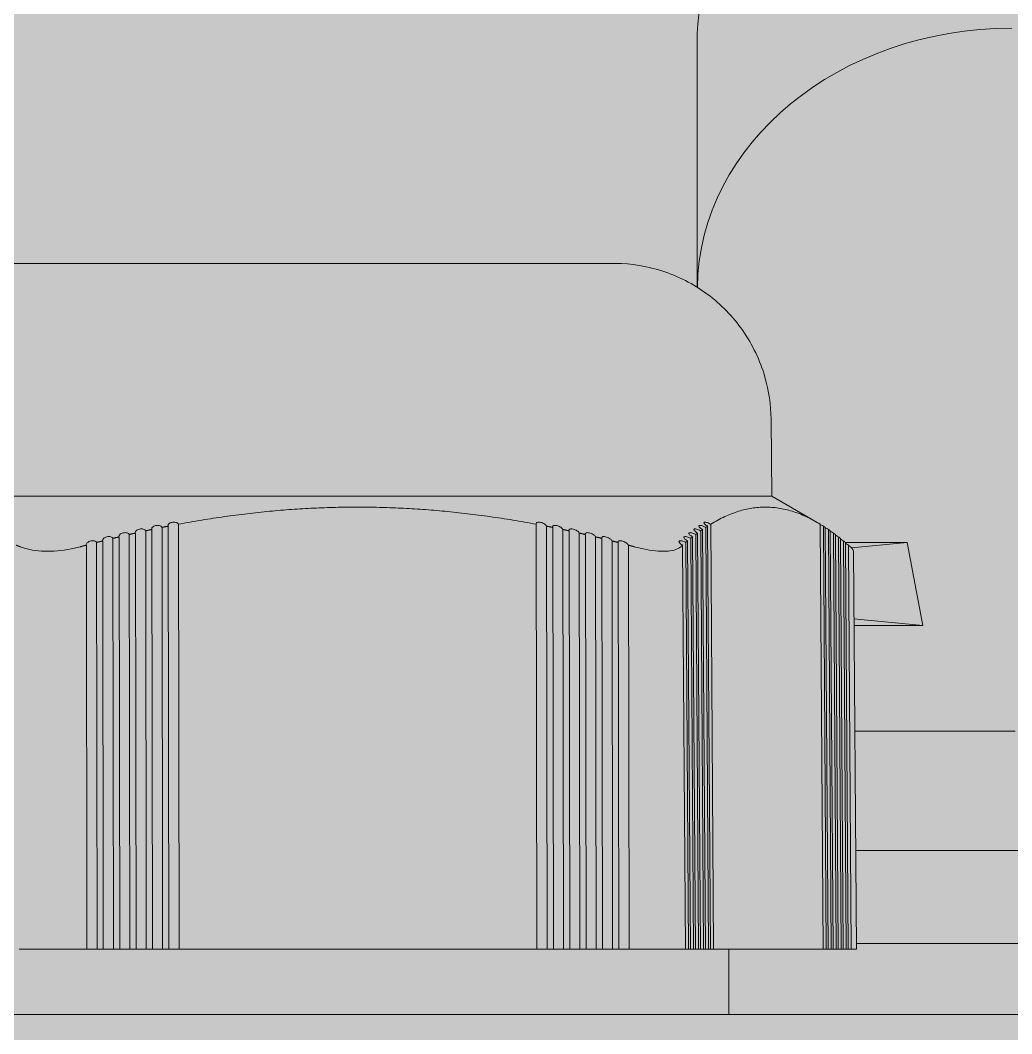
# Model space of a CAD drawing. Header units: centimetres. Extents: x 405564 to 502064, y 46284 to 60634.
# Drawn here: x 485167.418 to 485170.966, y 56089.198 to 56092.822 of the extents above; entities that cross this region are included whole.
import ezdxf

# ---------------------------------------------------------------- set-up
doc = ezdxf.new("R2010")
doc.units = ezdxf.units.CM
doc.layers.get('0').update_dxf_attribs({"color": 8, "lineweight": 9})
doc.layers.add('0-KRCN-MİMARİ-220526', color=8, linetype='Continuous', lineweight=9)
doc.layers.add('Visible (ISO)', color=8, linetype='Continuous', lineweight=18)
doc.layers.add('AS_NOT_MIMARI', color=8, linetype='Continuous')

# ---------------------------------------------------------------- blocks, each defined once
blk = doc.blocks.new('A$Cdfb98813')
h = blk.add_hatch()
h.set_pattern_fill('ANGLE', color=256)
h.set_pattern_definition([(0, (-482318.783, -59032.118), (0, 6.985), [5.08, -1.905]), (90, (-482318.783, -59032.118), (-6.985, 4e-16), [5.08, -1.905])])
h.paths.add_polyline_path([(2235.1391, -683), (325.1391, -683), (325.1391, -933.0145), (2235.1391, -933.0145)])
h.paths.add_polyline_path([(800, -700), (900, -700), (900, -800), (800, -800)], flags=16)
h.paths.add_polyline_path([(1700, -700), (1800, -700), (1800, -800), (1700, -800)], flags=16)
at = {"layer": 'Visible (ISO)'}
for p, q in [((1320.0952, -739.7875), (1320.0952, -740.6956)), ((1317.0869, -740.6098), (1319.3649, -740.6098)), ((1320.3591, -741.1673), (1320.3615, -741.4422)), ((1316.529, -741.4422), (1320.3615, -741.4422)), ((1320.3615, -741.4422), (1320.5245, -741.5364)), ((1318.1235, -743.0622), (1318.1213, -741.5662)), ((1318.1455, -743.0622), (1318.1432, -741.5615)), ((1318.1821, -743.0622), (1318.1798, -741.554)), ((1318.204, -743.0622), (1318.2017, -741.5496)), ((1318.2406, -743.0622), (1318.2383, -741.5426)), ((1319.5191, -741.5426), (1319.5214, -743.0622)), ((1319.5557, -741.5496), (1319.558, -743.0622)), ((1319.5777, -741.554), (1319.58, -743.0622)), ((1319.6143, -741.5615), (1319.6166, -743.0622)), ((1319.6363, -741.5662), (1319.6385, -743.0622)), ((1320.1172, -743.0622), (1320.1073, -741.5662)), ((1320.124, -743.0622), (1320.114, -741.5615)), ((1320.1352, -743.0622), (1320.1251, -741.554)), ((1320.1419, -743.0622), (1320.1318, -741.5496)), ((1320.1531, -743.0622), (1320.143, -741.5426)), ((1320.535, -741.5426), (1320.5452, -743.0622)), ((1320.5463, -741.5496), (1320.5564, -743.0622)), ((1320.553, -741.554), (1320.5631, -743.0622)), ((1320.5643, -741.5615), (1320.5743, -743.0622)), ((1320.5711, -741.5662), (1320.581, -743.0622)), ((1317.9676, -741.6023), (1317.9698, -743.0622)), ((1318.0042, -741.5932), (1318.0064, -743.0622)), ((1318.0261, -741.5879), (1318.0284, -743.0622)), ((1318.065, -743.0622), (1318.0627, -741.5793)), ((1318.0869, -743.0622), (1318.0847, -741.5743)), ((1319.6729, -741.5743), (1319.6751, -743.0622)), ((1319.6948, -741.5793), (1319.6971, -743.0622)), ((1319.7337, -743.0622), (1319.7314, -741.5879)), ((1319.7556, -743.0622), (1319.7534, -741.5932)), ((1319.7922, -743.0622), (1319.79, -741.6023)), ((1320.0605, -741.6023), (1320.0702, -743.0622)), ((1320.0716, -741.5932), (1320.0814, -743.0622)), ((1320.0783, -741.5879), (1320.0881, -743.0622)), ((1320.0894, -741.5793), (1320.0993, -743.0622)), ((1320.106, -743.0622), (1320.0961, -741.5743)), ((1320.5823, -741.5743), (1320.5922, -743.0622)), ((1320.5891, -741.5793), (1320.5989, -743.0622)), ((1320.6101, -743.0622), (1320.6003, -741.5879)), ((1320.6169, -743.0622), (1320.6071, -741.5932)), ((1320.6281, -743.0622), (1320.6183, -741.6023)), ((1317.9091, -741.6175), (1317.9113, -743.0622)), ((1317.9457, -741.6079), (1317.9479, -743.0622)), ((1319.8142, -743.0622), (1319.812, -741.6079)), ((1319.8508, -743.0622), (1319.8486, -741.6175)), ((1320.0426, -741.6175), (1320.0523, -743.0622)), ((1320.0538, -741.6079), (1320.0635, -743.0622)), ((1320.8463, -741.6074), (1320.6245, -741.6074)), ((1320.6348, -743.0622), (1320.6251, -741.6079)), ((1320.646, -743.0622), (1320.6364, -741.6175)), ((1320.8463, -741.6074), (1320.6469, -741.6269)), ((1320.6647, -743.0622), (1320.6535, -741.6363)), ((1320.9022, -741.9054), (1320.8463, -741.6074)), ((1320.6554, -741.8813), (1320.9022, -741.9054)), ((1320.6556, -741.9054), (1320.9022, -741.9054)), ((1321.2326, -742.2831), (1320.6586, -742.2831)), ((1320.6619, -742.7092), (1335.3202, -742.7092)), ((1335.3202, -743.0417), (1320.6645, -743.0417)), ((1317.6691, -743.0622), (1317.8838, -743.0622)), ((1317.9113, -743.0622), (1317.8838, -743.0622)), ((1317.9479, -743.0622), (1317.9113, -743.0622)), ((1317.9698, -743.0622), (1317.9479, -743.0622)), ((1318.0064, -743.0622), (1317.9698, -743.0622)), ((1318.0284, -743.0622), (1318.0064, -743.0622)), ((1318.065, -743.0622), (1318.0284, -743.0622)), ((1318.0869, -743.0622), (1318.065, -743.0622)), ((1318.1235, -743.0622), (1318.0869, -743.0622)), ((1318.1455, -743.0622), (1318.1235, -743.0622)), ((1318.1821, -743.0622), (1318.1455, -743.0622)), ((1318.204, -743.0622), (1318.1821, -743.0622)), ((1318.2406, -743.0622), (1318.204, -743.0622)), ((1319.5214, -743.0622), (1318.2406, -743.0622)), ((1319.558, -743.0622), (1319.5214, -743.0622)), ((1319.58, -743.0622), (1319.558, -743.0622)), ((1319.6166, -743.0622), (1319.58, -743.0622)), ((1319.6385, -743.0622), (1319.6166, -743.0622)), ((1319.6751, -743.0622), (1319.6385, -743.0622)), ((1319.6971, -743.0622), (1319.6751, -743.0622)), ((1319.7337, -743.0622), (1319.6971, -743.0622)), ((1319.7556, -743.0622), (1319.7337, -743.0622)), ((1319.7922, -743.0622), (1319.7556, -743.0622)), ((1319.8142, -743.0622), (1319.7922, -743.0622)), ((1319.8508, -743.0622), (1319.8142, -743.0622)), ((1319.8783, -743.0622), (1319.8508, -743.0622)), ((1319.8783, -743.0622), (1320.0438, -743.0622)), ((1320.0523, -743.0622), (1320.0438, -743.0622)), ((1320.0635, -743.0622), (1320.0523, -743.0622)), ((1320.0702, -743.0622), (1320.0635, -743.0622)), ((1320.0814, -743.0622), (1320.0702, -743.0622)), ((1320.0881, -743.0622), (1320.0814, -743.0622)), ((1320.0993, -743.0622), (1320.0881, -743.0622)), ((1320.106, -743.0622), (1320.0993, -743.0622)), ((1320.1172, -743.0622), (1320.106, -743.0622)), ((1320.124, -743.0622), (1320.1172, -743.0622)), ((1320.1352, -743.0622), (1320.124, -743.0622)), ((1320.1419, -743.0622), (1320.1352, -743.0622)), ((1320.1531, -743.0622), (1320.1419, -743.0622)), ((1320.5452, -743.0622), (1320.1531, -743.0622)), ((1320.2077, -743.2962), (1320.2077, -743.0622)), ((1320.5564, -743.0622), (1320.5452, -743.0622)), ((1320.5631, -743.0622), (1320.5564, -743.0622)), ((1320.5743, -743.0622), (1320.5631, -743.0622)), ((1320.581, -743.0622), (1320.5743, -743.0622)), ((1320.5922, -743.0622), (1320.581, -743.0622)), ((1320.5989, -743.0622), (1320.5922, -743.0622)), ((1320.6101, -743.0622), (1320.5989, -743.0622)), ((1320.6169, -743.0622), (1320.6101, -743.0622)), ((1320.6281, -743.0622), (1320.6169, -743.0622)), ((1320.6348, -743.0622), (1320.6281, -743.0622)), ((1320.646, -743.0622), (1320.6348, -743.0622)), ((1320.6544, -743.0622), (1320.646, -743.0622)), ((1320.6544, -743.0622), (1320.6647, -743.0622)), ((1310.4577, -743.2962), (1322.3077, -743.2962))]:
    blk.add_line(p, q, dxfattribs=at)
at = {"layer": 'Visible (ISO)', "extrusion": (0, 0, -1)}
for centre, major_axis, ratio, start_param, end_param in [((1321.2202, -739.7875), (-1.125, 0), 0.582425, 0, 1.570796), ((1321.2202, -740.7045), (1.125, 0), 0.831789, 3.151068, 4.712389)]:
    blk.add_ellipse(centre, major_axis=major_axis, ratio=ratio, start_param=start_param, end_param=end_param, dxfattribs=at)
at = {"layer": 'Visible (ISO)'}
for points, knots in [([(1319.8035, -740.6098), (1319.8035, -740.6098), (1319.8031, -740.6098), (1319.8023, -740.6098), (1319.7986, -740.6098), (1319.7863, -740.6098), (1319.7653, -740.6098), (1319.7442, -740.6098), (1319.7149, -740.6098), (1319.6774, -740.6098), (1319.6399, -740.6098), (1319.5948, -740.6098), (1319.5423, -740.6098), (1319.516, -740.6098), (1319.488, -740.6098), (1319.4585, -740.6098), (1319.4289, -740.6098), (1319.3978, -740.6098), (1319.3649, -740.6098)], [0.736805, 0.736805, 0.736805, 0.736805, 0.75, 0.75, 0.75, 0.8125, 0.8125, 0.8125, 0.875, 0.875, 0.875, 0.9375, 0.9375, 0.9375, 0.9687532, 0.9687532, 0.9687532, 1, 1, 1, 1]), ([(1320.3591, -741.1673), (1320.3586, -741.1165), (1320.3511, -741.0654), (1320.3201, -740.9575), (1320.2929, -740.9005), (1320.2229, -740.8003), (1320.1794, -740.7556), (1320.0814, -740.6834), (1320.0257, -740.6549), (1319.9148, -740.6196), (1319.8589, -740.6105), (1319.8035, -740.6098)], [0, 0, 0, 0, 0.203125, 0.203125, 0.449055, 0.449055, 0.692054, 0.692054, 0.935831, 0.935831, 1.157549, 1.157549, 1.157549, 1.157549]), ([(1318.1213, -741.5662), (1318.1212, -741.5661), (1318.1212, -741.566), (1318.1205, -741.5646), (1318.1194, -741.5633), (1318.1165, -741.5614), (1318.1147, -741.5607), (1318.1106, -741.5596), (1318.1083, -741.5593), (1318.1037, -741.5593), (1318.1012, -741.5596), (1318.0965, -741.5606), (1318.0943, -741.5614), (1318.0904, -741.5633), (1318.0885, -741.5645), (1318.0858, -741.5673), (1318.0849, -741.5688), (1318.0845, -741.5701), (1318.0841, -741.5715), (1318.0841, -741.5729), (1318.0847, -741.5743), (1318.0847, -741.5743), (1318.0847, -741.5743)], [0.09222085, 0.09222085, 0.09222085, 0.09222085, 0.09287372, 0.09287372, 0.10382702, 0.10382702, 0.11312965, 0.11312965, 0.12243228, 0.12243228, 0.13172473, 0.13172473, 0.14101719, 0.14101719, 0.15195979, 0.15195979, 0.16290239, 0.16290239, 0.16290239, 0.17358429, 0.17358429, 0.17365736, 0.17365736, 0.17365736, 0.17365736]), ([(1318.1798, -741.554), (1318.1797, -741.5538), (1318.1796, -741.5536), (1318.1789, -741.5521), (1318.1776, -741.5508), (1318.1747, -741.5489), (1318.1729, -741.5481), (1318.1687, -741.5471), (1318.1663, -741.5468), (1318.1617, -741.5468), (1318.1592, -741.5471), (1318.1546, -741.5481), (1318.1524, -741.5489), (1318.1486, -741.5508), (1318.1468, -741.552), (1318.1441, -741.5548), (1318.1433, -741.5563), (1318.1429, -741.5576), (1318.1426, -741.5589), (1318.1427, -741.5602), (1318.1432, -741.5615)], [0.09151886, 0.09151886, 0.09151886, 0.09151886, 0.09287973, 0.09287973, 0.10383251, 0.10383251, 0.11313421, 0.11313421, 0.12243591, 0.12243591, 0.1317281, 0.1317281, 0.14102029, 0.14102029, 0.15196308, 0.15196308, 0.16290587, 0.16290587, 0.16290587, 0.17295943, 0.17295943, 0.17295943, 0.17295943]), ([(1318.2383, -741.5426), (1318.2382, -741.5423), (1318.2381, -741.5421), (1318.2372, -741.5404), (1318.2359, -741.5392), (1318.2328, -741.5373), (1318.231, -741.5365), (1318.2268, -741.5355), (1318.2244, -741.5352), (1318.2197, -741.5352), (1318.2173, -741.5354), (1318.2126, -741.5365), (1318.2105, -741.5373), (1318.2067, -741.5391), (1318.205, -741.5404), (1318.2024, -741.5431), (1318.2017, -741.5446), (1318.2014, -741.546), (1318.2012, -741.5471), (1318.2013, -741.5484), (1318.2017, -741.5496)], [0.09080055, 0.09080055, 0.09080055, 0.09080055, 0.09288541, 0.09288541, 0.10383768, 0.10383768, 0.11313846, 0.11313846, 0.12243924, 0.12243924, 0.13173121, 0.13173121, 0.14102318, 0.14102318, 0.15196618, 0.15196618, 0.16290917, 0.16290917, 0.16290917, 0.17224617, 0.17224617, 0.17224617, 0.17224617]), ([(1319.5191, -741.5426), (1319.519, -741.5423), (1319.5189, -741.5421), (1319.5185, -741.5404), (1319.5187, -741.5392), (1319.5199, -741.5373), (1319.5209, -741.5365), (1319.5238, -741.5355), (1319.5256, -741.5352), (1319.5296, -741.5352), (1319.5319, -741.5354), (1319.5367, -741.5365), (1319.5391, -741.5373), (1319.5437, -741.5391), (1319.5461, -741.5404), (1319.5503, -741.5431), (1319.5521, -741.5446), (1319.5544, -741.5471), (1319.5552, -741.5484), (1319.5557, -741.5496)], [-0.15404177, -0.15404177, -0.15404177, -0.15404177, -0.15195691, -0.15195691, -0.14100465, -0.14100465, -0.13170386, -0.13170386, -0.12240308, -0.12240308, -0.11311111, -0.11311111, -0.10381914, -0.10381914, -0.09287615, -0.09287615, -0.08193315, -0.08193315, -0.0725969, -0.0725969, -0.0725969, -0.0725969]), ([(1319.6143, -741.5615), (1319.6138, -741.5602), (1319.6128, -741.5589), (1319.6103, -741.5563), (1319.6085, -741.5548), (1319.6042, -741.552), (1319.6018, -741.5508), (1319.5971, -741.5489), (1319.5947, -741.5481), (1319.59, -741.5471), (1319.5877, -741.5468), (1319.5838, -741.5468), (1319.582, -741.5471), (1319.5792, -741.5481), (1319.5783, -741.5489), (1319.5772, -741.5508), (1319.5771, -741.5521), (1319.5776, -741.5536), (1319.5776, -741.5538), (1319.5777, -741.554)], [0.07187338, 0.07187338, 0.07187338, 0.07187338, 0.08192696, 0.08192696, 0.09286974, 0.09286974, 0.10381253, 0.10381253, 0.11310472, 0.11310472, 0.12239692, 0.12239692, 0.13169861, 0.13169861, 0.14100031, 0.14100031, 0.15195309, 0.15195309, 0.15331396, 0.15331396, 0.15331396, 0.15331396]), ([(1319.6729, -741.5743), (1319.6729, -741.5743), (1319.6729, -741.5743), (1319.6723, -741.5729), (1319.6712, -741.5715), (1319.6686, -741.5688), (1319.6667, -741.5673), (1319.6624, -741.5645), (1319.6599, -741.5633), (1319.6552, -741.5614), (1319.6528, -741.5606), (1319.6481, -741.5596), (1319.6458, -741.5593), (1319.642, -741.5593), (1319.6402, -741.5596), (1319.6376, -741.5607), (1319.6367, -741.5614), (1319.6357, -741.5633), (1319.6357, -741.5646), (1319.6362, -741.566), (1319.6362, -741.5661), (1319.6363, -741.5662)], [0.07116546, 0.07116546, 0.07116546, 0.07116546, 0.07123852, 0.07123852, 0.08192043, 0.08192043, 0.09286303, 0.09286303, 0.10380563, 0.10380563, 0.11309808, 0.11309808, 0.12239054, 0.12239054, 0.13169317, 0.13169317, 0.1409958, 0.1409958, 0.1519491, 0.1519491, 0.15260197, 0.15260197, 0.15260197, 0.15260197]), ([(1320.1073, -741.5662), (1320.1071, -741.5661), (1320.107, -741.566), (1320.1043, -741.5646), (1320.1017, -741.5633), (1320.097, -741.5614), (1320.0947, -741.5607), (1320.0905, -741.5596), (1320.0886, -741.5593), (1320.0856, -741.5593), (1320.0844, -741.5596), (1320.083, -741.5606), (1320.0828, -741.5614), (1320.0831, -741.5633), (1320.0838, -741.5645), (1320.0862, -741.5673), (1320.0879, -741.5688), (1320.0897, -741.5701), (1320.0915, -741.5715), (1320.0937, -741.5729), (1320.0961, -741.5743), (1320.0961, -741.5743), (1320.0961, -741.5743)], [0.09222066, 0.09222066, 0.09222066, 0.09222066, 0.09287372, 0.09287372, 0.10382702, 0.10382702, 0.11312965, 0.11312965, 0.12243228, 0.12243228, 0.13172473, 0.13172473, 0.14101719, 0.14101719, 0.15195979, 0.15195979, 0.16290239, 0.16290239, 0.16290239, 0.17358429, 0.17358429, 0.17365753, 0.17365753, 0.17365753, 0.17365753]), ([(1320.1251, -741.554), (1320.1248, -741.5538), (1320.1245, -741.5536), (1320.1217, -741.5521), (1320.119, -741.5508), (1320.1144, -741.5489), (1320.1121, -741.5481), (1320.1079, -741.5471), (1320.1061, -741.5468), (1320.1032, -741.5468), (1320.1021, -741.5471), (1320.1008, -741.5481), (1320.1006, -741.5489), (1320.101, -741.5508), (1320.1018, -741.552), (1320.1043, -741.5548), (1320.106, -741.5563), (1320.1079, -741.5576), (1320.1096, -741.5589), (1320.1117, -741.5602), (1320.114, -741.5615)], [0.09151867, 0.09151867, 0.09151867, 0.09151867, 0.09287973, 0.09287973, 0.10383251, 0.10383251, 0.11313421, 0.11313421, 0.12243591, 0.12243591, 0.1317281, 0.1317281, 0.14102029, 0.14102029, 0.15196308, 0.15196308, 0.16290587, 0.16290587, 0.16290587, 0.17295966, 0.17295966, 0.17295966, 0.17295966]), ([(1320.143, -741.5426), (1320.1425, -741.5423), (1320.142, -741.5421), (1320.139, -741.5404), (1320.1363, -741.5392), (1320.1317, -741.5373), (1320.1295, -741.5365), (1320.1254, -741.5355), (1320.1236, -741.5352), (1320.1208, -741.5352), (1320.1197, -741.5354), (1320.1185, -741.5365), (1320.1184, -741.5373), (1320.119, -741.5391), (1320.1199, -741.5404), (1320.1225, -741.5431), (1320.1243, -741.5446), (1320.1262, -741.546), (1320.1278, -741.5471), (1320.1297, -741.5484), (1320.1318, -741.5496)], [0.09080055, 0.09080055, 0.09080055, 0.09080055, 0.09288541, 0.09288541, 0.10383768, 0.10383768, 0.11313846, 0.11313846, 0.12243924, 0.12243924, 0.13173121, 0.13173121, 0.14102318, 0.14102318, 0.15196618, 0.15196618, 0.16290917, 0.16290917, 0.16290917, 0.17224543, 0.17224543, 0.17224543, 0.17224543]), ([(1320.5463, -741.5496), (1320.5442, -741.5484), (1320.542, -741.5471), (1320.5384, -741.545), (1320.5367, -741.5441), (1320.535, -741.5431)], [0.0725969, 0.0725969, 0.0725969, 0.0725969, 0.08193315, 0.08193315, 0.08940635, 0.08940635, 0.08940635, 0.08940635]), ([(1320.5643, -741.5615), (1320.562, -741.5602), (1320.5597, -741.5589), (1320.5561, -741.5568), (1320.5545, -741.5559), (1320.5531, -741.555)], [0.07187338, 0.07187338, 0.07187338, 0.07187338, 0.08192696, 0.08192696, 0.08867293, 0.08867293, 0.08867293, 0.08867293]), ([(1317.9457, -741.6079), (1317.9452, -741.6067), (1317.9443, -741.6056), (1317.9419, -741.6039), (1317.9402, -741.6031), (1317.9363, -741.602), (1317.934, -741.6018), (1317.9295, -741.6018), (1317.927, -741.602), (1317.9223, -741.6031), (1317.92, -741.6039), (1317.9159, -741.6057), (1317.9139, -741.607), (1317.9108, -741.6097), (1317.9098, -741.6112), (1317.9092, -741.6126), (1317.9086, -741.6139), (1317.9085, -741.6153), (1317.9089, -741.617), (1317.909, -741.6172), (1317.9091, -741.6175)], [0.09422736, 0.09422736, 0.09422736, 0.09422736, 0.10380885, 0.10380885, 0.11311437, 0.11311437, 0.12241988, 0.12241988, 0.13171334, 0.13171334, 0.1410068, 0.1410068, 0.15194894, 0.15194894, 0.16289109, 0.16289109, 0.16289109, 0.17357077, 0.17357077, 0.17565292, 0.17565292, 0.17565292, 0.17565292]), ([(1318.0042, -741.5932), (1318.0037, -741.5919), (1318.0027, -741.5907), (1318.0001, -741.5889), (1317.9984, -741.5882), (1317.9944, -741.5871), (1317.9921, -741.5868), (1317.9876, -741.5868), (1317.9851, -741.5871), (1317.9804, -741.5881), (1317.9781, -741.5889), (1317.9741, -741.5908), (1317.9721, -741.592), (1317.9691, -741.5948), (1317.9681, -741.5963), (1317.9676, -741.5976), (1317.9671, -741.599), (1317.967, -741.6004), (1317.9675, -741.6019), (1317.9675, -741.6021), (1317.9676, -741.6023)], [0.0935752, 0.0935752, 0.0935752, 0.0935752, 0.10381515, 0.10381515, 0.1131197, 0.1131197, 0.12242424, 0.12242424, 0.13171733, 0.13171733, 0.14101042, 0.14101042, 0.1519527, 0.1519527, 0.16289498, 0.16289498, 0.16289498, 0.17357545, 0.17357545, 0.17500418, 0.17500418, 0.17500418, 0.17500418]), ([(1318.0627, -741.5793), (1318.0622, -741.5779), (1318.0611, -741.5766), (1318.0583, -741.5748), (1318.0566, -741.574), (1318.0525, -741.5729), (1318.0502, -741.5727), (1318.0456, -741.5727), (1318.0432, -741.5729), (1318.0384, -741.574), (1318.0362, -741.5748), (1318.0323, -741.5766), (1318.0303, -741.5779), (1318.0275, -741.5806), (1318.0265, -741.5821), (1318.026, -741.5835), (1318.0256, -741.5848), (1318.0256, -741.5862), (1318.0261, -741.5877), (1318.0261, -741.5878), (1318.0261, -741.5879)], [0.09290634, 0.09290634, 0.09290634, 0.09290634, 0.10382122, 0.10382122, 0.1131248, 0.1131248, 0.12242838, 0.12242838, 0.13172114, 0.13172114, 0.14101389, 0.14101389, 0.15195632, 0.15195632, 0.16289875, 0.16289875, 0.16289875, 0.17357996, 0.17357996, 0.17433898, 0.17433898, 0.17433898, 0.17433898]), ([(1319.7314, -741.5879), (1319.7314, -741.5878), (1319.7314, -741.5877), (1319.7307, -741.5862), (1319.7296, -741.5848), (1319.7268, -741.5821), (1319.7249, -741.5806), (1319.7205, -741.5779), (1319.718, -741.5766), (1319.7133, -741.5748), (1319.7109, -741.574), (1319.7062, -741.5729), (1319.704, -741.5727), (1319.7002, -741.5727), (1319.6985, -741.5729), (1319.696, -741.574), (1319.6951, -741.5748), (1319.6942, -741.5766), (1319.6943, -741.5779), (1319.6948, -741.5793)], [0.07047338, 0.07047338, 0.07047338, 0.07047338, 0.0712324, 0.0712324, 0.08191361, 0.08191361, 0.09285604, 0.09285604, 0.10379847, 0.10379847, 0.11309123, 0.11309123, 0.12238398, 0.12238398, 0.13168756, 0.13168756, 0.14099115, 0.14099115, 0.15190605, 0.15190605, 0.15190605, 0.15190605]), ([(1319.79, -741.6023), (1319.7899, -741.6021), (1319.7899, -741.6019), (1319.7891, -741.6004), (1319.7879, -741.599), (1319.785, -741.5963), (1319.7831, -741.5948), (1319.7786, -741.592), (1319.7761, -741.5908), (1319.7714, -741.5889), (1319.769, -741.5881), (1319.7644, -741.5871), (1319.7621, -741.5868), (1319.7584, -741.5868), (1319.7568, -741.5871), (1319.7543, -741.5882), (1319.7536, -741.5889), (1319.7528, -741.5907), (1319.7529, -741.5919), (1319.7534, -741.5932)], [0.06979733, 0.06979733, 0.06979733, 0.06979733, 0.07122607, 0.07122607, 0.08190653, 0.08190653, 0.09284881, 0.09284881, 0.10379109, 0.10379109, 0.11308418, 0.11308418, 0.12237727, 0.12237727, 0.13168182, 0.13168182, 0.14098636, 0.14098636, 0.15122632, 0.15122632, 0.15122632, 0.15122632]), ([(1319.8486, -741.6175), (1319.8485, -741.6172), (1319.8484, -741.617), (1319.8475, -741.6153), (1319.8462, -741.6139), (1319.8433, -741.6112), (1319.8413, -741.6097), (1319.8368, -741.607), (1319.8342, -741.6057), (1319.8295, -741.6039), (1319.8271, -741.6031), (1319.8225, -741.602), (1319.8203, -741.6018), (1319.8167, -741.6018), (1319.8151, -741.602), (1319.8127, -741.6031), (1319.812, -741.6039), (1319.8114, -741.6056), (1319.8115, -741.6067), (1319.812, -741.6079)], [0.0691374, 0.0691374, 0.0691374, 0.0691374, 0.07121955, 0.07121955, 0.08189923, 0.08189923, 0.09284138, 0.09284138, 0.10378353, 0.10378353, 0.11307698, 0.11307698, 0.12237044, 0.12237044, 0.13167596, 0.13167596, 0.14098147, 0.14098147, 0.1505631, 0.1505631, 0.1505631, 0.1505631]), ([(1320.0538, -741.6079), (1320.0516, -741.6067), (1320.0493, -741.6056), (1320.0449, -741.6039), (1320.0426, -741.6031), (1320.0382, -741.602), (1320.0362, -741.6018), (1320.033, -741.6018), (1320.0316, -741.602), (1320.0298, -741.6031), (1320.0294, -741.6039), (1320.0294, -741.6057), (1320.0299, -741.607), (1320.0319, -741.6097), (1320.0334, -741.6112), (1320.0351, -741.6126), (1320.0368, -741.6139), (1320.0389, -741.6153), (1320.0417, -741.617), (1320.0422, -741.6172), (1320.0426, -741.6175)], [0.09422736, 0.09422736, 0.09422736, 0.09422736, 0.10380885, 0.10380885, 0.11311437, 0.11311437, 0.12241988, 0.12241988, 0.13171334, 0.13171334, 0.1410068, 0.1410068, 0.15194894, 0.15194894, 0.16289109, 0.16289109, 0.16289109, 0.17357077, 0.17357077, 0.17565293, 0.17565293, 0.17565293, 0.17565293]), ([(1320.0716, -741.5932), (1320.0693, -741.5919), (1320.0668, -741.5907), (1320.0623, -741.5889), (1320.0599, -741.5882), (1320.0556, -741.5871), (1320.0536, -741.5868), (1320.0505, -741.5868), (1320.0492, -741.5871), (1320.0475, -741.5881), (1320.0472, -741.5889), (1320.0473, -741.5908), (1320.0479, -741.592), (1320.05, -741.5948), (1320.0516, -741.5963), (1320.0533, -741.5976), (1320.055, -741.599), (1320.0571, -741.6004), (1320.0598, -741.6019), (1320.0601, -741.6021), (1320.0605, -741.6023)], [0.0935752, 0.0935752, 0.0935752, 0.0935752, 0.10381515, 0.10381515, 0.1131197, 0.1131197, 0.12242424, 0.12242424, 0.13171733, 0.13171733, 0.14101042, 0.14101042, 0.1519527, 0.1519527, 0.16289498, 0.16289498, 0.16289498, 0.17357545, 0.17357545, 0.17500418, 0.17500418, 0.17500418, 0.17500418]), ([(1320.0894, -741.5793), (1320.087, -741.5779), (1320.0843, -741.5766), (1320.0796, -741.5748), (1320.0773, -741.574), (1320.0731, -741.5729), (1320.0711, -741.5727), (1320.0681, -741.5727), (1320.0668, -741.5729), (1320.0653, -741.574), (1320.065, -741.5748), (1320.0652, -741.5766), (1320.0658, -741.5779), (1320.0681, -741.5806), (1320.0697, -741.5821), (1320.0715, -741.5835), (1320.0732, -741.5848), (1320.0754, -741.5862), (1320.0779, -741.5877), (1320.0781, -741.5878), (1320.0783, -741.5879)], [0.09290634, 0.09290634, 0.09290634, 0.09290634, 0.10382122, 0.10382122, 0.1131248, 0.1131248, 0.12242838, 0.12242838, 0.13172114, 0.13172114, 0.14101389, 0.14101389, 0.15195632, 0.15195632, 0.16289875, 0.16289875, 0.16289875, 0.17357996, 0.17357996, 0.17433899, 0.17433899, 0.17433899, 0.17433899]), ([(1320.5823, -741.5743), (1320.5823, -741.5743), (1320.5823, -741.5743), (1320.5799, -741.5729), (1320.5773, -741.5715), (1320.5737, -741.5694), (1320.5724, -741.5686), (1320.5711, -741.5678)], [0.07116546, 0.07116546, 0.07116546, 0.07116546, 0.07123852, 0.07123852, 0.08192043, 0.08192043, 0.08795056, 0.08795056, 0.08795056, 0.08795056]), ([(1320.6003, -741.5879), (1320.6002, -741.5878), (1320.6, -741.5877), (1320.5974, -741.5862), (1320.5949, -741.5848), (1320.5914, -741.5828), (1320.5902, -741.5821), (1320.5891, -741.5814)], [0.07047338, 0.07047338, 0.07047338, 0.07047338, 0.0712324, 0.0712324, 0.08191361, 0.08191361, 0.08723963, 0.08723963, 0.08723963, 0.08723963]), ([(1320.6183, -741.6023), (1320.618, -741.6021), (1320.6177, -741.6019), (1320.6149, -741.6004), (1320.6124, -741.599), (1320.6091, -741.5971), (1320.6081, -741.5965), (1320.6071, -741.5959)], [0.06979708, 0.06979708, 0.06979708, 0.06979708, 0.07122607, 0.07122607, 0.08190653, 0.08190653, 0.0865404, 0.0865404, 0.0865404, 0.0865404]), ([(1317.6726, -741.6233), (1317.6774, -741.6252), (1317.6825, -741.6269), (1317.7117, -741.6355), (1317.7409, -741.6392), (1317.8008, -741.6392), (1317.8342, -741.6355), (1317.8733, -741.6269), (1317.8803, -741.6252), (1317.8873, -741.6233)], [1.2784115, 1.2784115, 1.2784115, 1.2784115, 1.3064816, 1.3064816, 1.4319839, 1.4319839, 1.5574862, 1.5574862, 1.5855563, 1.5855563, 1.5855563, 1.5855563]), ([(1320.036, -741.6233), (1320.0339, -741.6252), (1320.0314, -741.6269), (1320.0162, -741.6355), (1319.9968, -741.6392), (1319.9506, -741.6392), (1319.9217, -741.6355), (1319.8843, -741.6269), (1319.8774, -741.6252), (1319.8704, -741.6233)], [-1.5855563, -1.5855563, -1.5855563, -1.5855563, -1.5574862, -1.5574862, -1.4319839, -1.4319839, -1.3064816, -1.3064816, -1.2784115, -1.2784115, -1.2784115, -1.2784115]), ([(1320.6364, -741.6175), (1320.6359, -741.6172), (1320.6354, -741.617), (1320.6325, -741.6153), (1320.63, -741.6139), (1320.6268, -741.6121), (1320.626, -741.6116), (1320.6251, -741.6111)], [0.0691374, 0.0691374, 0.0691374, 0.0691374, 0.07121955, 0.07121955, 0.08189923, 0.08189923, 0.0858533, 0.0858533, 0.0858533, 0.0858533]), ([(1320.6431, -741.6233), (1320.6452, -741.6252), (1320.6471, -741.6269), (1320.6518, -741.6319), (1320.6534, -741.6345), (1320.6534, -741.6363)], [1.27841147, 1.27841147, 1.27841147, 1.27841147, 1.30648163, 1.30648163, 1.36708442, 1.36708442, 1.36708442, 1.36708442])]:
    blk.add_open_spline(points, degree=3, knots=knots, dxfattribs=at)
blk.add_open_spline([(1320.3591, -741.1673), (1320.3591, -741.1673), (1320.3591, -741.1673), (1320.3591, -741.1673)], degree=3, dxfattribs=at)
for points, weights in [([(1318.2383, -741.5426), (1318.8785, -741.4232), (1319.5191, -741.5426)], [1.68060723785, 1.77086825459, 1.6806072379]), ([(1320.143, -741.5426), (1320.3382, -741.4232), (1320.535, -741.5426)], [1.68060723599, 1.77086825566, 1.68060723794]), ([(1318.1213, -741.5662), (1318.1323, -741.5638), (1318.1432, -741.5615)], [1.66384654713, 1.6655211594, 1.66715046109]), ([(1318.1798, -741.554), (1318.1908, -741.5517), (1318.2017, -741.5496)], [1.67249527515, 1.67407199464, 1.67560202124]), ([(1319.5557, -741.5496), (1319.5667, -741.5517), (1319.5777, -741.554)], [1.67560206707, 1.67407202059, 1.67249527997]), ([(1319.6143, -741.5615), (1319.6253, -741.5638), (1319.6363, -741.5662)], [1.66715046072, 1.66552116025, 1.66384654927]), ([(1320.1073, -741.5662), (1320.1106, -741.5638), (1320.114, -741.5615)], [1.66384652414, 1.66552113922, 1.66715044357]), ([(1320.1251, -741.554), (1320.1285, -741.5517), (1320.1318, -741.5496)], [1.67249525517, 1.67407200696, 1.67560206398]), ([(1320.5463, -741.5496), (1320.5497, -741.5517), (1320.553, -741.554)], [1.67560206718, 1.67407201911, 1.6724952768]), ([(1320.5643, -741.5615), (1320.5677, -741.5638), (1320.5711, -741.5662)], [1.66715046063, 1.66552115947, 1.66384654775]), ([(1317.9457, -741.6079), (1317.9567, -741.6051), (1317.9676, -741.6023)], [1.63503956794, 1.63696705198, 1.63885357386]), ([(1318.0042, -741.5932), (1318.0152, -741.5905), (1318.0261, -741.5879)], [1.645082464, 1.64693246134, 1.64874002514]), ([(1318.0627, -741.5793), (1318.0737, -741.5767), (1318.0847, -741.5743)], [1.65469687356, 1.6564625858, 1.65818441147]), ([(1319.6729, -741.5743), (1319.6838, -741.5767), (1319.6948, -741.5793)], [1.65818441146, 1.65646258566, 1.65469687329]), ([(1319.7314, -741.5879), (1319.7424, -741.5905), (1319.7534, -741.5932)], [1.64874002515, 1.6469324594, 1.64508246001]), ([(1319.79, -741.6023), (1319.801, -741.6051), (1319.812, -741.6079)], [1.63885357366, 1.63696705018, 1.63503956445]), ([(1320.0538, -741.6079), (1320.0571, -741.6051), (1320.0605, -741.6023)], [1.635039568, 1.63696705316, 1.6388535761]), ([(1320.0716, -741.5932), (1320.0749, -741.5905), (1320.0783, -741.5879)], [1.6450824635, 1.64693246075, 1.64874002446]), ([(1320.0894, -741.5793), (1320.0928, -741.5767), (1320.0961, -741.5743)], [1.65469687332, 1.65646258147, 1.65818440326]), ([(1320.5823, -741.5743), (1320.5857, -741.5767), (1320.5891, -741.5793)], [1.6581844112, 1.65646258553, 1.65469687331]), ([(1320.6003, -741.5879), (1320.6037, -741.5905), (1320.6071, -741.5932)], [1.64874002508, 1.64693244261, 1.6450824257]), ([(1320.6183, -741.6023), (1320.6217, -741.6051), (1320.6251, -741.6079)], [1.63885355867, 1.63696704229, 1.63503956398]), ([(1317.6574, -741.6175), (1317.665, -741.6204), (1317.6726, -741.6233)], [1.62856117598, 1.62661427129, 1.62462836094]), ([(1317.8873, -741.6233), (1317.8982, -741.6204), (1317.9091, -741.6175)], [1.62462836066, 1.62661427176, 1.62856117716]), ([(1319.8486, -741.6175), (1319.8595, -741.6204), (1319.8704, -741.6233)], [1.62856117515, 1.6266142705, 1.62462836017]), ([(1320.036, -741.6233), (1320.0393, -741.6204), (1320.0426, -741.6175)], [1.62462836062, 1.62661427111, 1.62856117592]), ([(1320.6364, -741.6175), (1320.6397, -741.6204), (1320.6431, -741.6233)], [1.62856117653, 1.62661427145, 1.62462836067])]:
    blk.add_rational_spline(points, weights, degree=2, dxfattribs=at)
blk = doc.blocks.new('A$C6A10306C')
at = {"layer": 'AS_NOT_MIMARI'}
blk.add_blockref('A$Cdfb98813', (13285.6797, -3801.4536), dxfattribs=at)

msp = doc.modelspace()

# ---------------------------------------------------------------- block references
at = {"layer": '0-KRCN-MİMARİ-220526'}
msp.add_blockref('A$C6A10306C', (470564.066, 60634.0162), dxfattribs=at)

doc.saveas('drawing.dxf')
